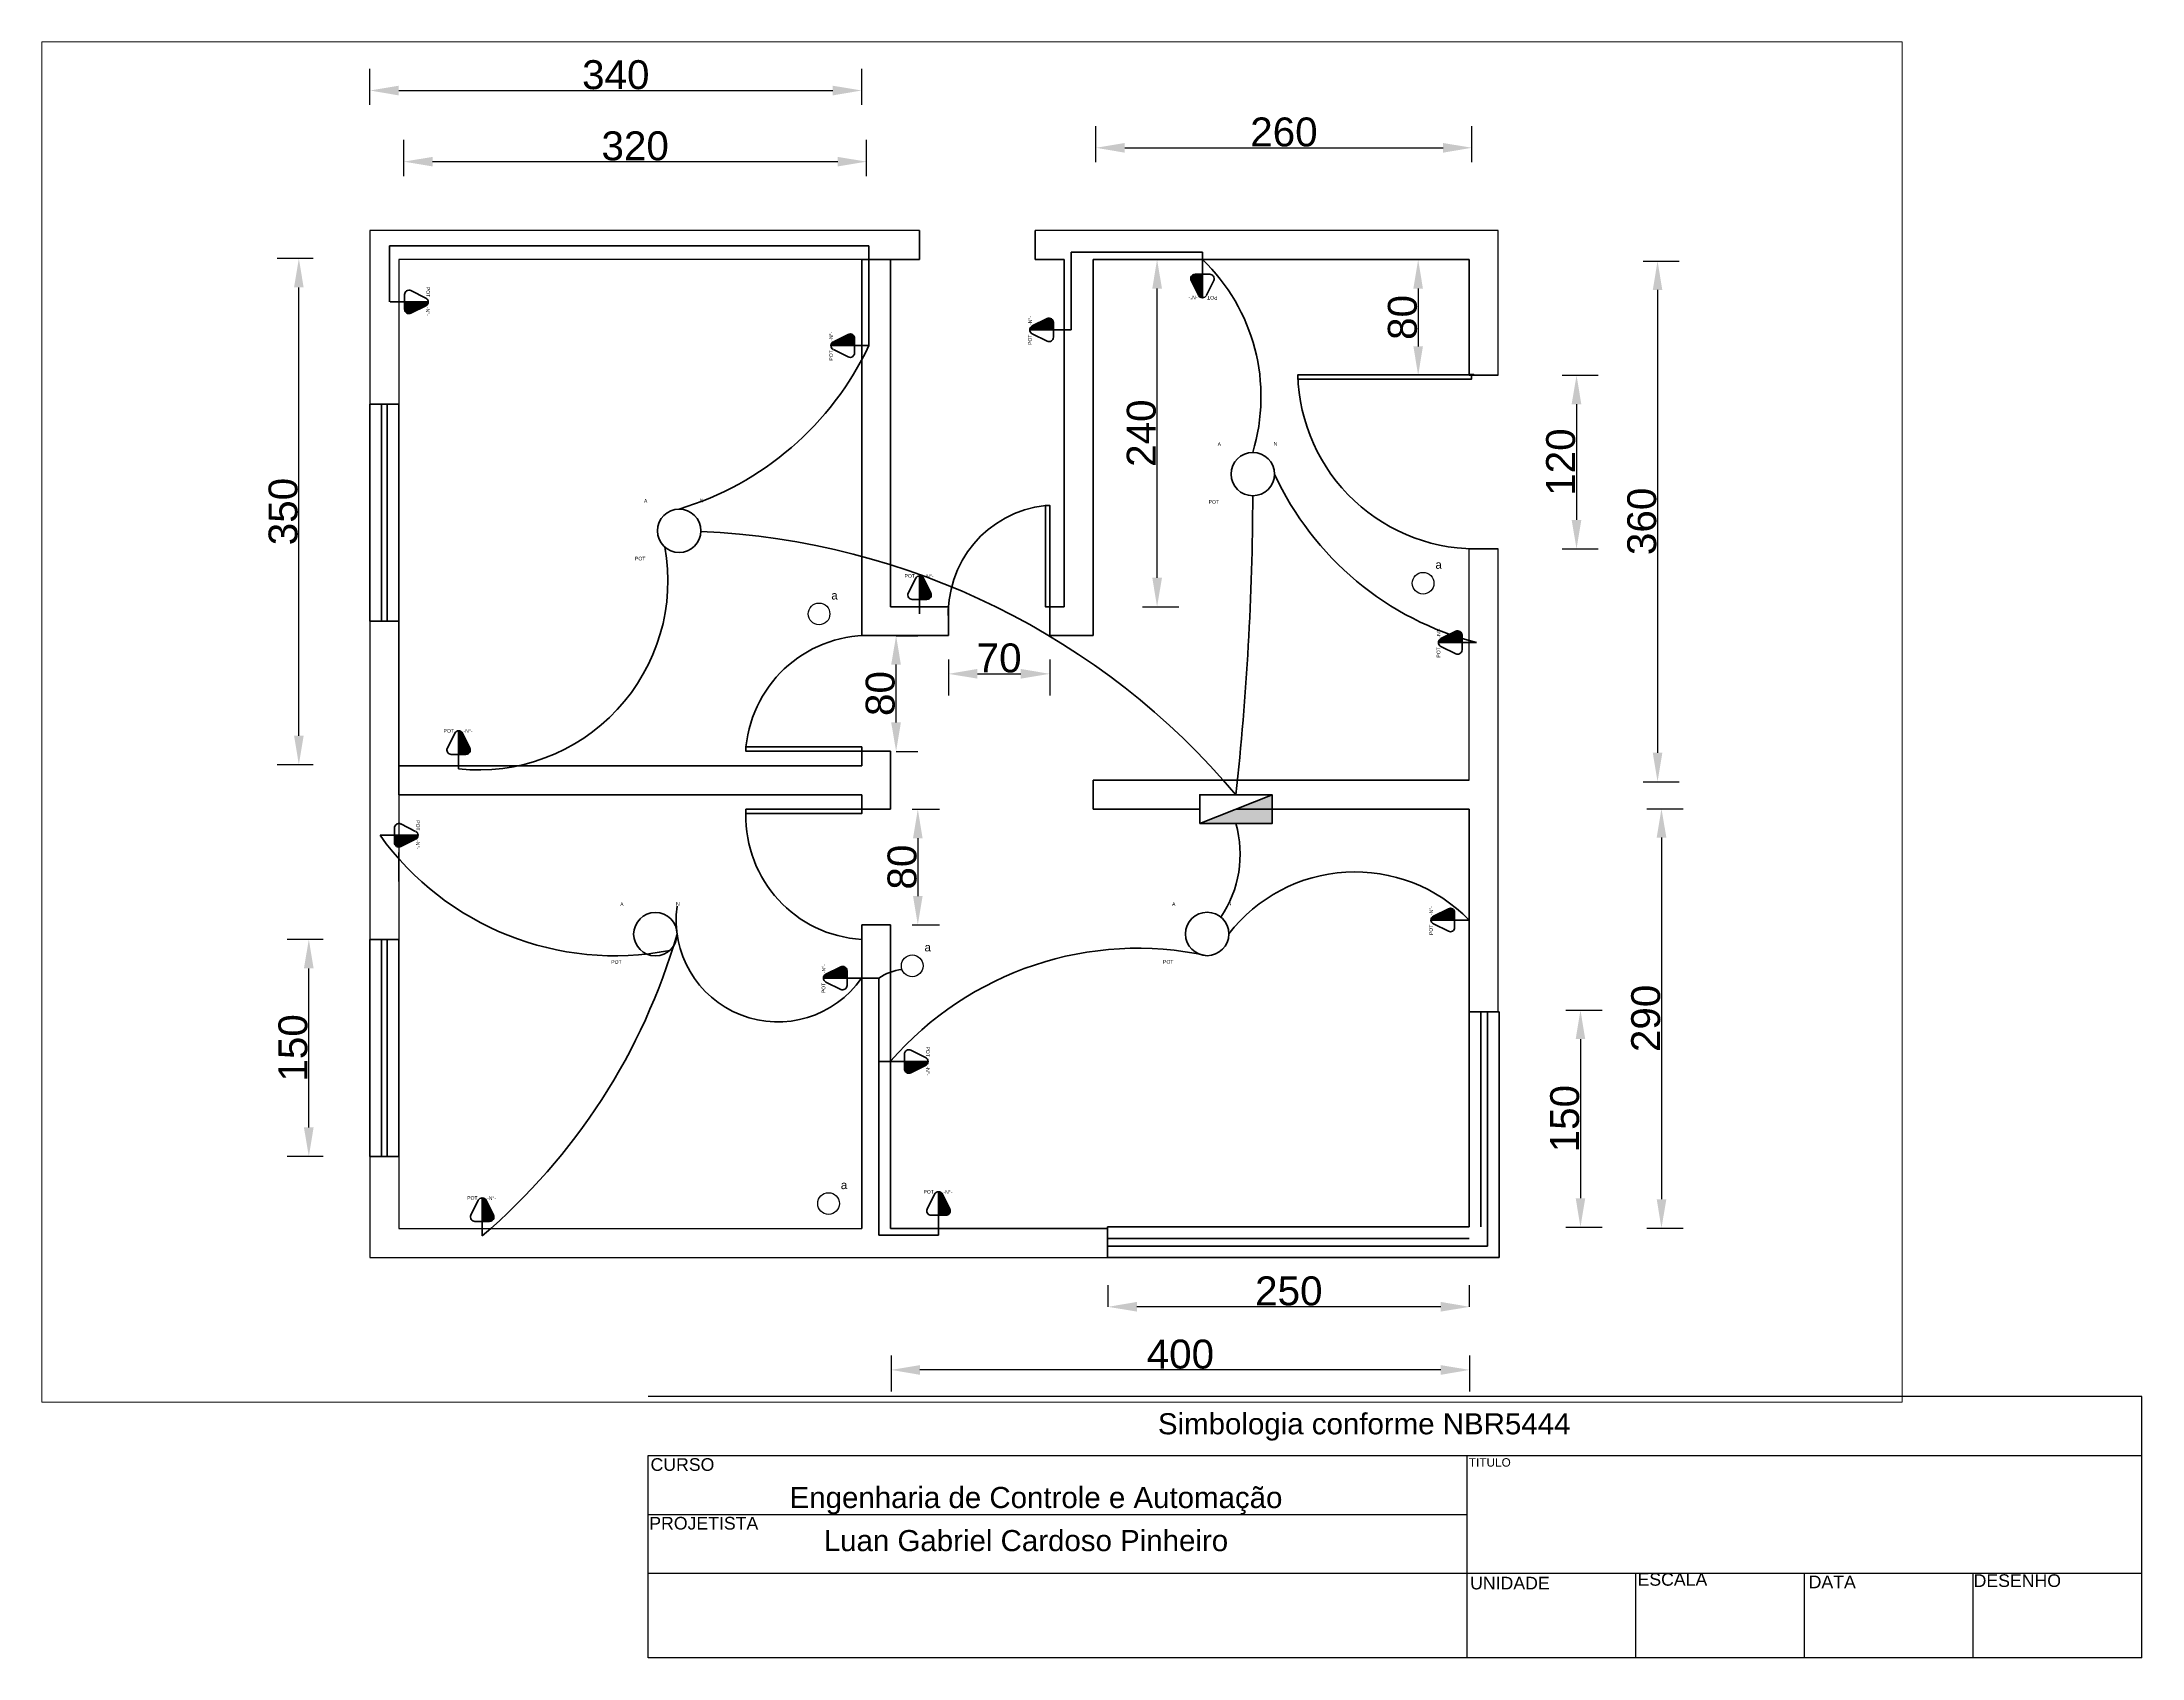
# Paper-space layout 'Layout1' of a CAD drawing. Header units: millimetres. Extents: x 28 to 277, y 10 to 202.
# The model-space entities are those that its viewports show. They can reach past a viewport. Long polylines and large blocks are cut down to what shows.
import ezdxf

# ---------------------------------------------------------------- set-up
doc = ezdxf.new("R2010")
doc.units = ezdxf.units.MM
for name, color, linetype, lineweight in [('ELETRODUTO', 2, 'Continuous', 50), ('lampada', 3, 'Continuous', 50), ('Layer1', 4, 'Continuous', 50), ('Layer2', 6, 'Continuous', 70), ('Layer3', 3, 'Continuous', 50), ('Parede', 252, 'Continuous', 70)]:
    doc.layers.add(name, color=color, linetype=linetype, lineweight=lineweight)
doc.styles.get("Standard").update_dxf_attribs({"font": 'arial.ttf'})
doc.dimstyles.new('Copy of ISO-25', dxfattribs={"dimtxt": 20, "dimasz": 20, "dimexe": 15, "dimexo": 15, "dimtad": 1, "dimtoh": 1, "dimtxsty": 'Standard', "dimcen": 3, "dimadec": 0, "dimazin": 0, "dimtfac": 1, "dimtmove": 0, "dimatfit": 3, "dimfxl": 10, "dimfxlon": 1, "dimarcsym": 0})

# ---------------------------------------------------------------- blocks, each defined once
blk = doc.blocks.new('mediacm')
at = {"true_color": 0x000000}
h = blk.add_hatch(color=18, dxfattribs=at)
h.dxf.hatch_style = 1
h.paths.add_polyline_path([(2.7, 19.6, 0.284079), (0, 21.3), (0, 5), (5.1, 5, 0.557537), (7.8, 9.3)])
for p, q in [((-7.8, 9.3), (-2.7, 19.6)), ((0, 5), (0, 21.3)), ((2.7, 19.6), (7.8, 9.3)), ((-5.1, 5), (5.1, 5)), ((5.1, 5), (-5.1, 5)), ((0, 5), (0, -5))]:
    blk.add_line(p, q)
for centre, start, end in [((0, 18.3), 26.5651, 153.4349), ((-5.1, 8), 153.4349, 270), ((5.1, 8), 270, 26.5651)]:
    blk.add_arc(centre, 3, start, end)
at = {"char_height": 2.5, "attachment_point": 1}
for s, insert in [('POT', (-10.4, 22.5)), ('-N°-', (3.4, 22.4))]:
    blk.add_mtext_dynamic_manual_height_columns(s, width=4.55, gutter_width=12.5, heights=[0], dxfattribs=dict(at, insert=insert))
blk = doc.blocks.new('fonte')
at = {"layer": 'Defpoints'}
blk.add_circle((0, 7.5), 7.5, dxfattribs=at)
at = {"layer": 'Defpoints', "insert": (8.5, 23.2), "char_height": 5.71, "attachment_point": 1}
blk.add_mtext_dynamic_manual_height_columns('a', width=20.642, gutter_width=28.6, heights=[0], dxfattribs=at)
blk = doc.blocks.new('CIRCULO')
at = {"layer": 'lampada'}
blk.add_circle((0, 15), 15, dxfattribs=at)
at = {"layer": 'lampada', "char_height": 2.5, "attachment_point": 1}
for s, width, insert in [('A', 10.986, (-24.3, 36.9)), ('N', 10.986, (14.3, 37.2)), ('POT', 16.345, (-30.5, -3))]:
    blk.add_mtext_dynamic_manual_height_columns(s, width=width, gutter_width=12.5, heights=[0], dxfattribs=dict(at, insert=insert))
blk = doc.blocks.new('*D32')
at = {"layer": 'Defpoints', "color": 0, "transparency": 16777216}
for p in [(3899.3, 1892.2), (3899.3, 1772.2), (3953.5, 1772.2)]:
    blk.add_point(p, dxfattribs=at)
at = {"layer": 'Layer2', "color": 0, "lineweight": -2, "transparency": 16777216}
for p, q in [((3943.5, 1892.2), (3968.5, 1892.2)), ((3953.5, 1872.2), (3953.5, 1792.2)), ((3943.5, 1772.2), (3968.5, 1772.2))]:
    blk.add_line(p, q, dxfattribs=at)
at = {"layer": 'Layer2', "color": 0, "transparency": 16777216}
for points in [[(3950.1, 1872.2), (3956.8, 1872.2), (3953.5, 1892.2)], [(3950.1, 1792.2), (3956.8, 1792.2), (3953.5, 1772.2)]]:
    blk.add_solid(points, dxfattribs=at)
at = {"layer": 'Layer2', "color": 0, "transparency": 16777216, "insert": (3942.6, 1832.2), "char_height": 20, "attachment_point": 5, "rotation": 90}
blk.add_mtext('120', dxfattribs=at)
blk = doc.blocks.new('*D24')
at = {"layer": 'Defpoints', "color": 0, "transparency": 16777216}
for p in [(3907, 1971.2), (3907, 1611.2), (4009.5, 1611.2)]:
    blk.add_point(p, dxfattribs=at)
at = {"layer": 'Layer2', "color": 0, "lineweight": -2, "transparency": 16777216}
for p, q in [((3999.5, 1971.2), (4024.5, 1971.2)), ((4009.5, 1951.2), (4009.5, 1631.2)), ((3999.5, 1611.2), (4024.5, 1611.2))]:
    blk.add_line(p, q, dxfattribs=at)
at = {"layer": 'Layer2', "color": 0, "transparency": 16777216}
for points in [[(4006.2, 1951.2), (4012.8, 1951.2), (4009.5, 1971.2)], [(4006.2, 1631.2), (4012.8, 1631.2), (4009.5, 1611.2)]]:
    blk.add_solid(points, dxfattribs=at)
at = {"layer": 'Layer2', "color": 0, "transparency": 16777216, "insert": (3998.7, 1791.2), "char_height": 20, "attachment_point": 5, "rotation": 90}
blk.add_mtext('360', dxfattribs=at)
blk = doc.blocks.new('*D25')
at = {"layer": 'Defpoints', "color": 0, "transparency": 16777216}
for p in [(3915.2, 1592.6), (3915.2, 1302.6), (4012.2, 1302.6)]:
    blk.add_point(p, dxfattribs=at)
at = {"layer": 'Layer2', "color": 0, "lineweight": -2, "transparency": 16777216}
for p, q in [((4002.2, 1592.6), (4027.2, 1592.6)), ((4012.2, 1572.6), (4012.2, 1322.6)), ((4002.2, 1302.6), (4027.2, 1302.6))]:
    blk.add_line(p, q, dxfattribs=at)
at = {"layer": 'Layer2', "color": 0, "transparency": 16777216}
for points in [[(4008.9, 1572.6), (4015.6, 1572.6), (4012.2, 1592.6)], [(4008.9, 1322.6), (4015.6, 1322.6), (4012.2, 1302.6)]]:
    blk.add_solid(points, dxfattribs=at)
at = {"layer": 'Layer2', "color": 0, "transparency": 16777216, "insert": (4001.4, 1447.6), "char_height": 20, "attachment_point": 5, "rotation": 90}
blk.add_mtext('290', dxfattribs=at)
blk = doc.blocks.new('*D26')
at = {"layer": 'Defpoints', "color": 0, "transparency": 16777216}
for p in [(3922, 1453.3), (3922, 1303.3), (3956.2, 1303.3)]:
    blk.add_point(p, dxfattribs=at)
at = {"layer": 'Layer2', "color": 0, "lineweight": -2, "transparency": 16777216}
for p, q in [((3946.2, 1453.3), (3971.2, 1453.3)), ((3956.2, 1433.3), (3956.2, 1323.3)), ((3946.2, 1303.3), (3971.2, 1303.3))]:
    blk.add_line(p, q, dxfattribs=at)
at = {"layer": 'Layer2', "color": 0, "transparency": 16777216}
for points in [[(3952.9, 1433.3), (3959.5, 1433.3), (3956.2, 1453.3)], [(3952.9, 1323.3), (3959.5, 1323.3), (3956.2, 1303.3)]]:
    blk.add_solid(points, dxfattribs=at)
at = {"layer": 'Layer2', "color": 0, "transparency": 16777216, "insert": (3945.4, 1378.3), "char_height": 20, "attachment_point": 5, "rotation": 90}
blk.add_mtext('150', dxfattribs=at)
blk = doc.blocks.new('*D27')
at = {"layer": 'Defpoints', "color": 0, "transparency": 16777216}
for p in [(3629.6, 1248.2), (3629.6, 1248.2), (3879.6, 1248.2)]:
    blk.add_point(p, dxfattribs=at)
at = {"layer": 'Layer2', "color": 0, "lineweight": -2, "transparency": 16777216}
for p, q in [((3629.6, 1248.2), (3629.6, 1263.2)), ((3879.6, 1248.2), (3879.6, 1263.2)), ((3859.6, 1248.2), (3649.6, 1248.2))]:
    blk.add_line(p, q, dxfattribs=at)
at = {"layer": 'Layer2', "color": 0, "transparency": 16777216}
for points in [[(3649.6, 1251.6), (3649.6, 1244.9), (3629.6, 1248.2)], [(3859.6, 1251.6), (3859.6, 1244.9), (3879.6, 1248.2)]]:
    blk.add_solid(points, dxfattribs=at)
at = {"layer": 'Layer2', "color": 0, "transparency": 16777216, "insert": (3754.6, 1259.1), "char_height": 20, "attachment_point": 5}
blk.add_mtext('250', dxfattribs=at)
blk = doc.blocks.new('*D28')
at = {"layer": 'Defpoints', "color": 0, "transparency": 16777216}
for p in [(3479.6, 1255.7), (3879.6, 1255.7), (3479.6, 1204.6)]:
    blk.add_point(p, dxfattribs=at)
at = {"layer": 'Layer2', "color": 0, "lineweight": -2, "transparency": 16777216}
for p, q in [((3479.6, 1214.6), (3479.6, 1189.6)), ((3879.6, 1214.6), (3879.6, 1189.6)), ((3859.6, 1204.6), (3499.6, 1204.6))]:
    blk.add_line(p, q, dxfattribs=at)
at = {"layer": 'Layer2', "color": 0, "transparency": 16777216}
for points in [[(3499.6, 1207.9), (3499.6, 1201.2), (3479.6, 1204.6)], [(3859.6, 1207.9), (3859.6, 1201.2), (3879.6, 1204.6)]]:
    blk.add_solid(points, dxfattribs=at)
at = {"layer": 'Layer2', "color": 0, "transparency": 16777216, "insert": (3679.6, 1215.4), "char_height": 20, "attachment_point": 5}
blk.add_mtext('400', dxfattribs=at)
blk = doc.blocks.new('*D33')
at = {"layer": 'Defpoints', "color": 0, "transparency": 16777216}
for p in [(3077.1, 1502.2), (3119.3, 1502.2), (3119.3, 1352.2)]:
    blk.add_point(p, dxfattribs=at)
at = {"layer": 'Layer2', "color": 0, "lineweight": -2, "transparency": 16777216}
for p, q in [((3087.1, 1502.2), (3062.1, 1502.2)), ((3077.1, 1372.2), (3077.1, 1482.2)), ((3087.1, 1352.2), (3062.1, 1352.2))]:
    blk.add_line(p, q, dxfattribs=at)
at = {"layer": 'Layer2', "color": 0, "transparency": 16777216}
for points in [[(3073.7, 1482.2), (3080.4, 1482.2), (3077.1, 1502.2)], [(3073.7, 1372.2), (3080.4, 1372.2), (3077.1, 1352.2)]]:
    blk.add_solid(points, dxfattribs=at)
at = {"layer": 'Layer2', "color": 0, "transparency": 16777216, "insert": (3066.2, 1427.2), "char_height": 20, "attachment_point": 5, "rotation": 90}
blk.add_mtext('150', dxfattribs=at)
blk = doc.blocks.new('*D29')
at = {"layer": 'Defpoints', "color": 0, "transparency": 16777216}
for p in [(3070.2, 1973), (3100.3, 1973), (3100.3, 1623)]:
    blk.add_point(p, dxfattribs=at)
at = {"layer": 'Layer2', "color": 0, "lineweight": -2, "transparency": 16777216}
for p, q in [((3080.2, 1973), (3055.2, 1973)), ((3070.2, 1643), (3070.2, 1953)), ((3080.2, 1623), (3055.2, 1623))]:
    blk.add_line(p, q, dxfattribs=at)
at = {"layer": 'Layer2', "color": 0, "transparency": 16777216}
for points in [[(3066.9, 1953), (3073.5, 1953), (3070.2, 1973)], [(3066.9, 1643), (3073.5, 1643), (3070.2, 1623)]]:
    blk.add_solid(points, dxfattribs=at)
at = {"layer": 'Layer2', "color": 0, "transparency": 16777216, "insert": (3059.4, 1798), "char_height": 20, "attachment_point": 5, "rotation": 90}
blk.add_mtext('350', dxfattribs=at)
blk = doc.blocks.new('*D34')
at = {"layer": 'Defpoints', "color": 0, "transparency": 16777216}
for p in [(3519.3, 1712.2), (3589.3, 1712.2), (3589.3, 1685.8)]:
    blk.add_point(p, dxfattribs=at)
at = {"layer": 'Layer2', "color": 0, "lineweight": -2, "transparency": 16777216}
for p, q in [((3519.3, 1695.8), (3519.3, 1670.8)), ((3539.3, 1685.8), (3569.3, 1685.8)), ((3589.3, 1695.8), (3589.3, 1670.8))]:
    blk.add_line(p, q, dxfattribs=at)
at = {"layer": 'Layer2', "color": 0, "transparency": 16777216}
for points in [[(3539.3, 1689.2), (3539.3, 1682.5), (3519.3, 1685.8)], [(3569.3, 1689.2), (3569.3, 1682.5), (3589.3, 1685.8)]]:
    blk.add_solid(points, dxfattribs=at)
at = {"layer": 'Layer2', "color": 0, "transparency": 16777216, "insert": (3554.3, 1696.7), "char_height": 20, "attachment_point": 5}
blk.add_mtext('70', dxfattribs=at)
blk = doc.blocks.new('*D35')
at = {"layer": 'Defpoints', "color": 0, "transparency": 16777216}
for p in [(3469.3, 1712.2), (3483.1, 1712.2), (3479.3, 1632.2)]:
    blk.add_point(p, dxfattribs=at)
at = {"layer": 'Layer2', "color": 0, "lineweight": -2, "transparency": 16777216}
for p, q in [((3483.1, 1712.2), (3498.1, 1712.2)), ((3483.1, 1652.2), (3483.1, 1692.2)), ((3483.1, 1632.2), (3498.1, 1632.2))]:
    blk.add_line(p, q, dxfattribs=at)
at = {"layer": 'Layer2', "color": 0, "transparency": 16777216}
for points in [[(3479.7, 1692.2), (3486.4, 1692.2), (3483.1, 1712.2)], [(3479.7, 1652.2), (3486.4, 1652.2), (3483.1, 1632.2)]]:
    blk.add_solid(points, dxfattribs=at)
at = {"layer": 'Layer2', "color": 0, "transparency": 16777216, "insert": (3472.2, 1672.2), "char_height": 20, "attachment_point": 5, "rotation": 90}
blk.add_mtext('80', dxfattribs=at)
blk = doc.blocks.new('*D36')
at = {"layer": 'Defpoints', "color": 0, "transparency": 16777216}
for p in [(3479.3, 1592.2), (3479.3, 1512.2), (3498.1, 1512.2)]:
    blk.add_point(p, dxfattribs=at)
at = {"layer": 'Layer2', "color": 0, "lineweight": -2, "transparency": 16777216}
for p, q in [((3494.3, 1592.2), (3513.1, 1592.2)), ((3498.1, 1572.2), (3498.1, 1532.2)), ((3494.3, 1512.2), (3513.1, 1512.2))]:
    blk.add_line(p, q, dxfattribs=at)
at = {"layer": 'Layer2', "color": 0, "transparency": 16777216}
for points in [[(3494.8, 1572.2), (3501.4, 1572.2), (3498.1, 1592.2)], [(3494.8, 1532.2), (3501.4, 1532.2), (3498.1, 1512.2)]]:
    blk.add_solid(points, dxfattribs=at)
at = {"layer": 'Layer2', "color": 0, "transparency": 16777216, "insert": (3487.3, 1552.2), "char_height": 20, "attachment_point": 5, "rotation": 90}
blk.add_mtext('80', dxfattribs=at)
blk = doc.blocks.new('*D37')
at = {"layer": 'Defpoints', "color": 0, "transparency": 16777216}
for p in [(3619.3, 1972.2), (3663.5, 1972.2), (3619.3, 1732.2)]:
    blk.add_point(p, dxfattribs=at)
at = {"layer": 'Layer2', "color": 0, "lineweight": -2, "transparency": 16777216}
for p, q in [((3653.5, 1972.2), (3678.5, 1972.2)), ((3663.5, 1752.2), (3663.5, 1952.2)), ((3653.5, 1732.2), (3678.5, 1732.2))]:
    blk.add_line(p, q, dxfattribs=at)
at = {"layer": 'Layer2', "color": 0, "transparency": 16777216}
for points in [[(3660.2, 1952.2), (3666.9, 1952.2), (3663.5, 1972.2)], [(3660.2, 1752.2), (3666.9, 1752.2), (3663.5, 1732.2)]]:
    blk.add_solid(points, dxfattribs=at)
at = {"layer": 'Layer2', "color": 0, "transparency": 16777216, "insert": (3652.7, 1852.2), "char_height": 20, "attachment_point": 5, "rotation": 90}
blk.add_mtext('240', dxfattribs=at)
blk = doc.blocks.new('*D38')
at = {"layer": 'Defpoints', "color": 0, "transparency": 16777216}
for p in [(3879.3, 1972.2), (3844, 1892.2), (3879.3, 1892.2)]:
    blk.add_point(p, dxfattribs=at)
at = {"layer": 'Layer2', "color": 0, "lineweight": -2, "transparency": 16777216}
for p, q in [((3854, 1972.2), (3829, 1972.2)), ((3844, 1952.2), (3844, 1912.2)), ((3854, 1892.2), (3829, 1892.2))]:
    blk.add_line(p, q, dxfattribs=at)
at = {"layer": 'Layer2', "color": 0, "transparency": 16777216}
for points in [[(3840.7, 1952.2), (3847.3, 1952.2), (3844, 1972.2)], [(3840.7, 1912.2), (3847.3, 1912.2), (3844, 1892.2)]]:
    blk.add_solid(points, dxfattribs=at)
at = {"layer": 'Layer2', "color": 0, "transparency": 16777216, "insert": (3833.2, 1932.2), "char_height": 20, "attachment_point": 5, "rotation": 90}
blk.add_mtext('80', dxfattribs=at)
blk = doc.blocks.new('*D30')
at = {"layer": 'Defpoints', "color": 0, "transparency": 16777216}
for p in [(3462.7, 2039.9), (3142.7, 2000.3), (3462.7, 2000.3)]:
    blk.add_point(p, dxfattribs=at)
at = {"layer": 'Layer2', "color": 0, "lineweight": -2, "transparency": 16777216}
for p, q in [((3142.7, 2029.9), (3142.7, 2054.9)), ((3462.7, 2029.9), (3462.7, 2054.9)), ((3162.7, 2039.9), (3442.7, 2039.9))]:
    blk.add_line(p, q, dxfattribs=at)
at = {"layer": 'Layer2', "color": 0, "transparency": 16777216}
for points in [[(3162.7, 2043.2), (3162.7, 2036.6), (3142.7, 2039.9)], [(3442.7, 2043.2), (3442.7, 2036.6), (3462.7, 2039.9)]]:
    blk.add_solid(points, dxfattribs=at)
at = {"layer": 'Layer2', "color": 0, "transparency": 16777216, "insert": (3302.7, 2050.7), "char_height": 20, "attachment_point": 5}
blk.add_mtext('320', dxfattribs=at)
blk = doc.blocks.new('*D39')
at = {"layer": 'Defpoints', "color": 0, "transparency": 16777216}
for p in [(3459.3, 2089.1), (3119.3, 1992.2), (3459.3, 1992.2)]:
    blk.add_point(p, dxfattribs=at)
at = {"layer": 'Layer2', "color": 0, "lineweight": -2, "transparency": 16777216}
for p, q in [((3119.3, 2079.1), (3119.3, 2104.1)), ((3459.3, 2079.1), (3459.3, 2104.1)), ((3139.3, 2089.1), (3439.3, 2089.1))]:
    blk.add_line(p, q, dxfattribs=at)
at = {"layer": 'Layer2', "color": 0, "transparency": 16777216}
for points in [[(3139.3, 2092.4), (3139.3, 2085.7), (3119.3, 2089.1)], [(3439.3, 2092.4), (3439.3, 2085.7), (3459.3, 2089.1)]]:
    blk.add_solid(points, dxfattribs=at)
at = {"layer": 'Layer2', "color": 0, "transparency": 16777216, "insert": (3289.3, 2099.9), "char_height": 20, "attachment_point": 5}
blk.add_mtext('340', dxfattribs=at)
blk = doc.blocks.new('*D31')
at = {"layer": 'Defpoints', "color": 0, "transparency": 16777216}
for p in [(3881.2, 2049.5), (3621.2, 2008.5), (3881.2, 2008.5)]:
    blk.add_point(p, dxfattribs=at)
at = {"layer": 'Layer2', "color": 0, "lineweight": -2, "transparency": 16777216}
for p, q in [((3621.2, 2039.5), (3621.2, 2064.5)), ((3881.2, 2039.5), (3881.2, 2064.5)), ((3641.2, 2049.5), (3861.2, 2049.5))]:
    blk.add_line(p, q, dxfattribs=at)
at = {"layer": 'Layer2', "color": 0, "transparency": 16777216}
for points in [[(3641.2, 2052.8), (3641.2, 2046.1), (3621.2, 2049.5)], [(3861.2, 2052.8), (3861.2, 2046.1), (3881.2, 2049.5)]]:
    blk.add_solid(points, dxfattribs=at)
at = {"layer": 'Layer2', "color": 0, "transparency": 16777216, "insert": (3751.2, 2060.3), "char_height": 20, "attachment_point": 5}
blk.add_mtext('260', dxfattribs=at)

msp = doc.modelspace()

# ---------------------------------------------------------------- hatches: boundary and pattern name
at = {"layer": 'Layer3', "true_color": 0x000000}
h = msp.add_hatch(color=18, dxfattribs=at)
h.dxf.hatch_style = 1
h.paths.add_polyline_path([(3693.011, 1582.24), (3743.011, 1582.24), (3743.011, 1602.24)])

# ---------------------------------------------------------------- linework, layer by layer
for p, q in [((3119.319, 1992.24), (3119.319, 1872.24)), ((3499.319, 1992.24), (3119.319, 1992.24)), ((3899.319, 1992.24), (3579.319, 1992.24)), ((3899.319, 1892.24), (3899.319, 1992.24)), ((3139.319, 1972.24), (3139.319, 1872.24)), ((3499.319, 1972.24), (3139.319, 1972.24)), ((3139.319, 1972.24), (3139.319, 1872.24)), ((3599.319, 1972.24), (3579.319, 1972.24)), ((3879.319, 1972.24), (3619.319, 1972.24)), ((3879.319, 1892.24), (3879.319, 1972.24)), ((3139.319, 1872.24), (3119.319, 1872.24)), ((3879.319, 1612.24), (3879.319, 1772.24)), ((3899.319, 1452.24), (3899.319, 1772.24)), ((3119.319, 1722.24), (3119.319, 1502.24)), ((3119.319, 1722.24), (3119.319, 1502.24)), ((3119.319, 1722.24), (3139.319, 1722.24)), ((3139.319, 1722.24), (3139.319, 1502.24)), ((3139.319, 1722.24), (3139.319, 1622.24)), ((3139.319, 1722.24), (3139.319, 1602.24)), ((3139.319, 1722.24), (3139.319, 1602.24)), ((3139.319, 1622.24), (3139.319, 1642.24)), ((3139.319, 1642.24), (3139.319, 1542.24)), ((3139.319, 1602.24), (3139.319, 1502.24)), ((3879.319, 1452.24), (3879.319, 1592.24)), ((3139.319, 1542.24), (3139.319, 1562.24)), ((3119.319, 1352.24), (3119.319, 1282.24)), ((3119.319, 1352.24), (3119.319, 1282.24)), ((3139.319, 1352.24), (3139.319, 1302.24)), ((3139.319, 1302.24), (3459.319, 1302.24)), ((3479.319, 1302.24), (3629.319, 1302.24)), ((3119.319, 1282.24), (3629.319, 1282.24))]:
    msp.add_line(p, q)
at = {"layer": 'ELETRODUTO'}
for p, q in [((3464.319, 1981.62), (3132.786, 1981.62)), ((3132.786, 1981.62), (3132.786, 1942.941)), ((3464.319, 1912.715), (3464.319, 1981.62)), ((3694.878, 1977.24), (3604.18, 1977.24)), ((3604.18, 1977.24), (3604.18, 1923.61)), ((3694.878, 1972.24), (3694.878, 1977.24)), ((3604.18, 1923.61), (3601.836, 1923.61)), ((3471.131, 1475.435), (3459.319, 1475.435)), ((3471.131, 1417.818), (3471.131, 1475.435)), ((3478.867, 1417.818), (3471.131, 1417.818)), ((3471.131, 1417.818), (3471.131, 1297.818)), ((3471.131, 1297.818), (3512.404, 1297.818)), ((3512.404, 1297.818), (3512.404, 1301.465))]:
    msp.add_line(p, q, dxfattribs=at)
for centre, radius, start, end in [((3603.644, 1877.23), 131.721, 343.097512, 46.161432), ((3271.797, 2003.622), 212.906, 286.737833, 334.723882), ((3937.036, 1912.573), 211.802, 204.740325, 255.5877), ((1759.465, 1816.433), 1970.224, 353.758749, 359.781893), ((3194.63, 1750.066), 130.662, 263.857105, 10.332522), ((3325.612, 1271.779), 513.012, 40.102562, 87.486998), ((3288.583, 1690.62), 199.703, 215.656223, 280.960308), ((3642.799, 1561.116), 78.123, 326.112752, 15.68758), ((3800.335, 1438.89), 110.017, 44.225892, 142.432979), ((3401.348, 1515.544), 70.367, 172.065525, 325.260744), ((2916.939, 1625.843), 431.731, 310.436193, 343.860367), ((3650.21, 1270.253), 225.856, 77.750236, 139.168891), ((3490.44, 1447.758), 33.747, 95.47519, 124.901662)]:
    msp.add_arc(centre, radius, start, end, dxfattribs=at)
at = {"layer": 'Layer1'}
for p, q in [((3879.319, 1892.24), (3899.319, 1892.24)), ((3119.319, 1872.24), (3139.319, 1872.24)), ((3119.319, 1722.24), (3119.319, 1872.24)), ((3127.319, 1722.24), (3127.319, 1872.24)), ((3131.319, 1872.24), (3131.319, 1722.24)), ((3139.319, 1872.24), (3139.319, 1722.24)), ((3899.319, 1772.24), (3879.319, 1772.24)), ((3139.319, 1722.24), (3119.319, 1722.24)), ((3119.319, 1502.24), (3139.319, 1502.24)), ((3119.319, 1352.24), (3119.319, 1502.24)), ((3127.319, 1352.24), (3127.319, 1502.24)), ((3131.319, 1502.24), (3131.319, 1352.24)), ((3139.319, 1502.24), (3139.319, 1352.24)), ((3879.319, 1303.506), (3879.319, 1452.24)), ((3879.319, 1303.506), (3879.319, 1452.24)), ((3879.319, 1303.506), (3879.319, 1452.24)), ((3879.319, 1452.24), (3900.004, 1452.24)), ((3887.319, 1303.506), (3887.319, 1452.24)), ((3892.004, 1452.24), (3892.004, 1303.506)), ((3900.004, 1452.24), (3900.004, 1303.506)), ((3139.319, 1352.24), (3119.319, 1352.24)), ((3879.319, 1303.506), (3629.319, 1303.506)), ((3629.319, 1303.506), (3629.319, 1282.24)), ((3879.319, 1295.506), (3629.319, 1295.506)), ((3892.004, 1303.506), (3892.004, 1290.24)), ((3900.004, 1303.506), (3900.004, 1282.24)), ((3629.319, 1290.24), (3892.004, 1290.24)), ((3629.319, 1282.24), (3900.004, 1282.24))]:
    msp.add_line(p, q, dxfattribs=at)
for points in [[(3880.794, 1892.511), (3760.794, 1892.511), (3760.794, 1889.511), (3880.794, 1889.511)], [(3879.319, 1892.24), (3882.27, 1892.24), (3882.27, 1892.781), (3879.319, 1892.781)], [(3589.319, 1732.24), (3586.319, 1732.24), (3586.319, 1802.24), (3589.319, 1802.24)], [(3459.319, 1632.24), (3379.319, 1632.24), (3379.319, 1635.24), (3459.319, 1635.24)], [(3459.319, 1592.24), (3379.319, 1592.24), (3379.319, 1589.24), (3459.319, 1589.24)]]:
    msp.add_lwpolyline(points, close=True, dxfattribs=at)
for centre, radius, start, end in [((3884.319, 1895.705), 123.566, 181.481173, 272.319063), ((3594.61, 1727.24), 75.457, 96.308278, 183.799374), ((3464.319, 1626.987), 85.4, 86.643517, 174.454135), ((3464.319, 1587.111), 85.027, 178.564959, 266.628772)]:
    msp.add_arc(centre, radius, start, end, dxfattribs=at)
at = {"layer": 'Layer3'}
msp.add_line((3693.011, 1582.24), (3743.011, 1602.24), dxfattribs=at)
msp.add_lwpolyline([(3693.011, 1582.24), (3743.011, 1582.24), (3743.011, 1602.24), (3693.011, 1602.24)], close=True, dxfattribs=at)
at = {"layer": 'Parede'}
for p, q in [((3499.319, 1972.24), (3499.319, 1992.24)), ((3579.319, 1972.24), (3579.319, 1992.24)), ((3479.319, 1972.24), (3459.319, 1972.24)), ((3459.319, 1972.24), (3459.319, 1732.24)), ((3479.319, 1732.24), (3479.319, 1972.24)), ((3479.319, 1972.24), (3499.319, 1972.24)), ((3599.319, 1972.24), (3579.319, 1972.24)), ((3599.319, 1972.24), (3579.319, 1972.24)), ((3599.319, 1972.24), (3599.319, 1732.24)), ((3879.319, 1972.24), (3619.319, 1972.24)), ((3619.319, 1972.24), (3619.319, 1732.24)), ((3879.319, 1972.24), (3879.319, 1892.24)), ((3879.319, 1892.24), (3899.319, 1892.24)), ((3879.319, 1772.24), (3899.319, 1772.24)), ((3459.319, 1732.24), (3459.319, 1712.24)), ((3519.319, 1732.24), (3479.319, 1732.24)), ((3519.319, 1712.24), (3519.319, 1732.24)), ((3599.319, 1732.24), (3589.319, 1732.24)), ((3589.319, 1732.24), (3589.319, 1712.24)), ((3619.319, 1712.24), (3619.319, 1732.24)), ((3139.319, 1722.24), (3139.319, 1622.24)), ((3519.319, 1712.24), (3459.083, 1712.24)), ((3589.319, 1712.24), (3619.319, 1712.24)), ((3459.319, 1622.24), (3459.319, 1632.24)), ((3459.319, 1632.24), (3479.319, 1632.24)), ((3479.319, 1632.24), (3479.319, 1602.24)), ((3139.319, 1622.24), (3459.319, 1622.24)), ((3139.319, 1622.24), (3139.319, 1602.24)), ((3459.319, 1622.24), (3449.319, 1622.24)), ((3619.319, 1592.24), (3619.319, 1612.24)), ((3619.319, 1612.24), (3879.319, 1612.24)), ((3139.319, 1602.24), (3459.319, 1602.24)), ((3459.319, 1592.24), (3459.319, 1602.24)), ((3479.319, 1602.24), (3479.319, 1592.24)), ((3479.319, 1592.24), (3459.319, 1592.24)), ((3693.011, 1592.24), (3619.319, 1592.24)), ((3879.319, 1592.24), (3718.011, 1592.24)), ((3879.319, 1452.24), (3879.319, 1592.24)), ((3479.319, 1512.24), (3459.319, 1512.24)), ((3459.319, 1512.24), (3459.319, 1302.24)), ((3479.319, 1512.24), (3479.319, 1302.24)), ((3119.319, 1502.24), (3139.319, 1502.24)), ((3879.319, 1452.24), (3899.319, 1452.24)), ((3139.319, 1352.24), (3119.319, 1352.24)), ((3479.319, 1302.24), (3629.319, 1302.24)), ((3629.319, 1302.24), (3629.319, 1282.24))]:
    msp.add_line(p, q, dxfattribs=at)

# ---------------------------------------------------------------- block references
at = {"layer": 'lampada'}
for p, rotation in [((3694.878, 1967.094), 180), ((3138.302, 1942.941), 270), ((3596.836, 1923.61), 89.99999999999342), ((3459.319, 1912.715), 90), ((3879.319, 1707.437), 90), ((3131.319, 1574.209), 270), ((3454.173, 1475.446), 90), ((3483.867, 1417.818), 270)]:
    msp.add_blockref('mediacm', p, dxfattribs=dict(at, rotation=rotation))
for name, p in [('CIRCULO', (3729.675, 1808.933)), ('CIRCULO', (3333.112, 1769.737)), ('fonte', (3847.411, 1740.955)), ('mediacm', (3499.319, 1732.24)), ('fonte', (3429.8, 1719.712)), ('mediacm', (3180.648, 1625.154)), ('CIRCULO', (3316.654, 1490.83)), ('CIRCULO', (3698.131, 1490.966)), ('fonte', (3494.259, 1476.44)), ('mediacm', (3196.96, 1302.24))]:
    msp.add_blockref(name, p, dxfattribs=at)
at = {"layer": 'Layer1', "rotation": 89.99999999999999}
msp.add_blockref('mediacm', (3874.173, 1515.626), dxfattribs=at)
at = {"layer": 'Layer1'}
msp.add_blockref('mediacm', (3512.404, 1306.465), dxfattribs=at)
at = {"layer": 'Layer3'}
msp.add_blockref('fonte', (3436.384, 1312.099), dxfattribs=at)

# ---------------------------------------------------------------- dimensions: what is measured, and where the dimension line sits
at = {"layer": 'Layer2'}
for base, p1, p2, picture, middle in [((3459.319, 2089.052), (3119.319, 1992.24), (3459.319, 1992.24), '*D39', (3289.319, 2099.895)), ((3462.678, 2039.892), (3142.678, 2000.291), (3462.678, 2000.291), '*D30', (3302.678, 2050.735)), ((3881.181, 2049.451), (3621.181, 2008.484), (3881.181, 2008.484), '*D31', (3751.181, 2060.287)), ((3589.319, 1685.833), (3519.319, 1712.24), (3589.319, 1712.24), '*D34', (3554.319, 1696.67)), ((3629.57, 1248.249), (3879.57, 1248.249), (3629.57, 1248.249), '*D27', (3754.57, 1259.086)), ((3479.57, 1204.551), (3879.57, 1255.749), (3479.57, 1255.749), '*D28', (3679.57, 1215.388))]:
    dim = msp.add_linear_dim(base=base, p1=p1, p2=p2, dimstyle='Copy of ISO-25', dxfattribs=at)
    dim.commit()
    dim.dimension.update_dxf_attribs({"geometry": picture, "text_midpoint": middle})
for base, p1, p2, picture, middle in [((3070.196, 1973.018), (3100.273, 1623.018), (3100.273, 1973.018), '*D29', (3059.353, 1798.018)), ((3663.539, 1972.24), (3619.319, 1732.24), (3619.319, 1972.24), '*D37', (3652.703, 1852.24)), ((3844.003, 1892.24), (3879.319, 1972.24), (3879.319, 1892.24), '*D38', (3833.166, 1932.24)), ((4009.496, 1611.167), (3906.959, 1971.167), (3906.959, 1611.167), '*D24', (3998.652, 1791.167)), ((3953.469, 1772.24), (3899.319, 1892.24), (3899.319, 1772.24), '*D32', (3942.633, 1832.24)), ((3483.075, 1712.24), (3479.319, 1632.24), (3469.319, 1712.24), '*D35', (3472.239, 1672.24)), ((3498.114, 1512.24), (3479.319, 1592.24), (3479.319, 1512.24), '*D36', (3487.278, 1552.24)), ((4012.242, 1302.559), (3915.174, 1592.559), (3915.174, 1302.559), '*D25', (4001.405, 1447.559)), ((3077.053, 1502.24), (3119.319, 1352.24), (3119.319, 1502.24), '*D33', (3066.217, 1427.24)), ((3956.189, 1303.273), (3922.01, 1453.273), (3922.01, 1303.273), '*D26', (3945.352, 1378.273))]:
    dim = msp.add_linear_dim(base=base, p1=p1, p2=p2, angle=90, dimstyle='Copy of ISO-25', dxfattribs=at)
    dim.commit()
    dim.dimension.update_dxf_attribs({"geometry": picture, "text_midpoint": middle})

psp = doc.layouts.get("Layout1")

# ---------------------------------------------------------------- linework, layer by layer
for p, q in [((277.41, 41.11), (100.29, 41.11)), ((277.41, 10.11), (277.41, 41.11)), ((100.29, 27.11), (100.29, 34.11)), ((100.29, 27.11), (100.29, 34.11)), ((100.29, 34.11), (197.41, 34.11)), ((197.41, 20.11), (197.41, 34.11)), ((197.41, 34.11), (277.41, 34.11)), ((100.29, 20.11), (100.29, 27.11)), ((100.29, 20.11), (100.29, 27.11)), ((100.29, 27.11), (197.41, 27.11)), ((100.29, 10.11), (100.29, 20.11)), ((100.29, 10.11), (100.29, 20.11)), ((277.41, 20.11), (100.29, 20.11)), ((197.41, 10.11), (197.41, 20.11)), ((217.41, 10.11), (217.41, 20.11)), ((237.41, 10.11), (237.41, 20.11)), ((257.41, 10.11), (257.41, 20.11)), ((277.41, 10.11), (277.41, 20.11)), ((277.41, 10.11), (100.29, 10.11)), ((277.41, 10.11), (197.41, 10.11)), ((237.41, 10.11), (217.41, 10.11)), ((257.41, 10.11), (237.41, 10.11)), ((277.41, 10.11), (257.41, 10.11)), ((277.41, 10.11), (277.41, 10.11))]:
    psp.add_line(p, q)

# ---------------------------------------------------------------- texts
at = {"attachment_point": 1}
for s, width, heights, insert, char_height in [('Simbologia conforme NBR5444', 100.5867, [0], (160.73, 39.13), 2.5), ('CURSO', 11.2586, [0], (100.57, 33.8), 1.5), ('\\pxi-4,l4;TITULO', 6.9626, [2.07], (197.6, 33.8), 1), ('Engenharia de Controle e Automação', 59.4033, [0], (117.06, 30.39), 2.5), ('PROJETISTA', 8.8884, [0], (100.42, 26.84), 1.5), ('Luan Gabriel Cardoso Pinheiro', 55.8248, [7], (121.11, 25.28), 2.5), ('ESCALA', 8.1477, [0], (217.6, 20.18), 1.5), ('DESENHO', 7.2588, [0], (257.45, 20.03), 1.5), ('UNIDADE', 12.2522, [0], (197.75, 19.74), 1.5), ('DATA', 6.2219, [0], (237.89, 19.88), 1.5)]:
    psp.add_mtext_dynamic_manual_height_columns(s, width=width, gutter_width=12.5, heights=heights, dxfattribs=dict(at, insert=insert, char_height=char_height))

# ---------------------------------------------------------------- viewports
at = {"layer": '0'}
psp.add_viewport(center=(138.69, 121.08), size=(220.56, 161.29), view_center_point=(3535.583, 1652.438), view_height=940.39121, dxfattribs=at)

doc.saveas('drawing.dxf')
